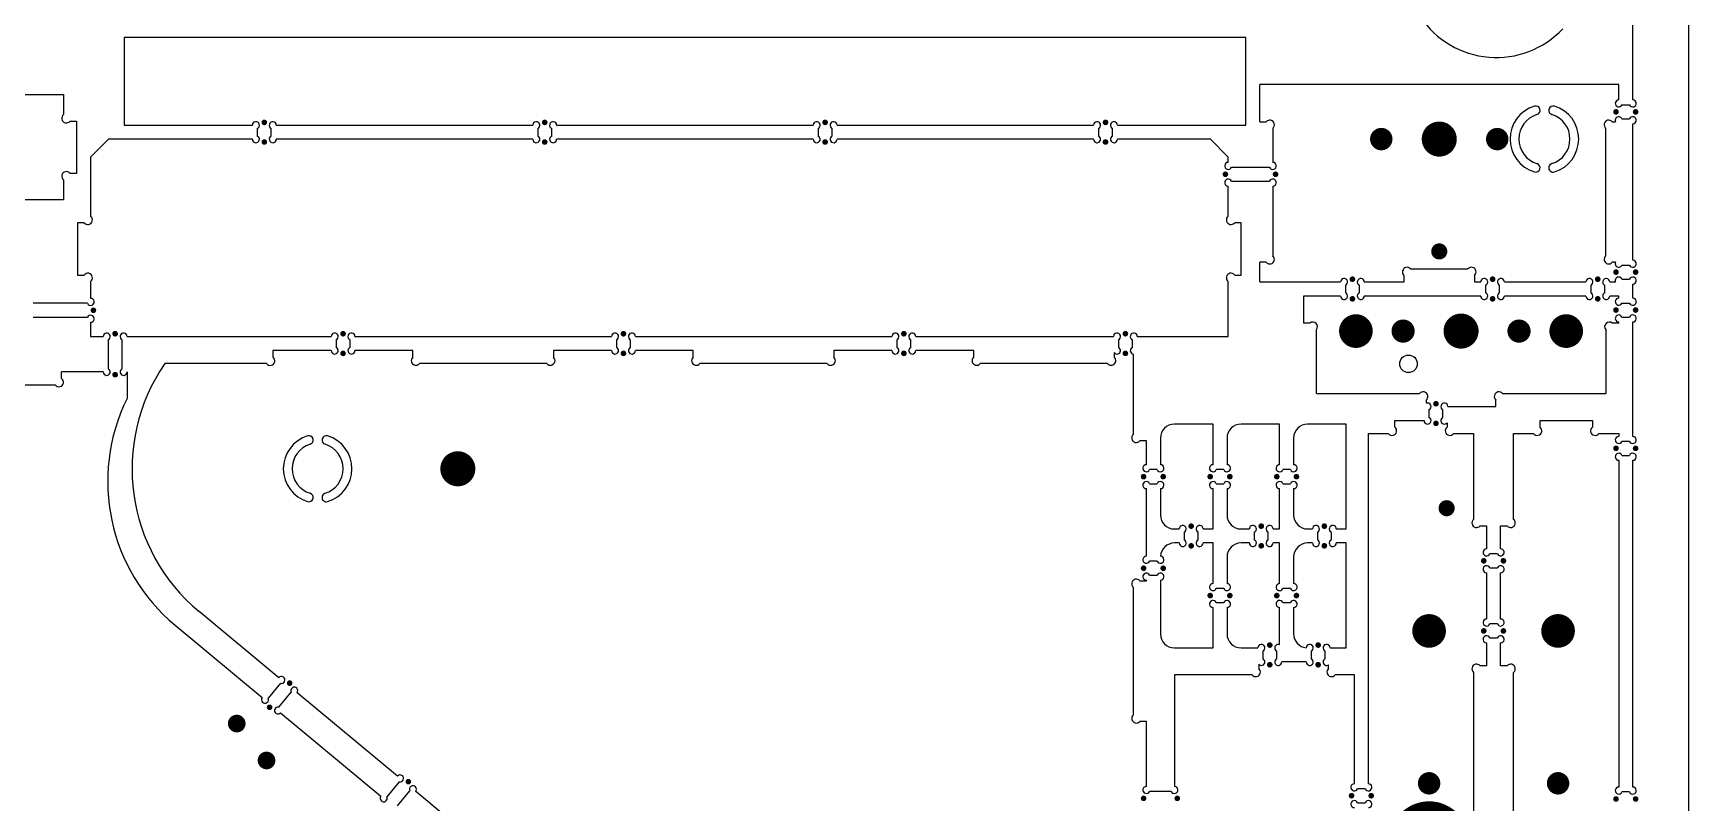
# Model space of a CAD drawing. Extents: x 0 to 18, y 0 to 24.
# Drawn here: x 6.19 to 18, y 6.87 to 12.36 of the extents above; entities that cross this region are included whole.
import ezdxf

# ---------------------------------------------------------------- set-up
doc = ezdxf.new("R2010")
doc.units = 0
doc.layers.add('20', color=7, linetype='CONTINUOUS')

msp = doc.modelspace()

# ---------------------------------------------------------------- linework, layer by layer
at = {"layer": '20'}
for p, q in [((18, 0), (18, 24)), ((17.6, 11.881218), (17.6, 13.609)), ((6.839, 12.326332), (6.839, 11.701332)), ((14.839, 12.326332), (6.839, 12.326332)), ((14.839, 11.701332), (14.839, 12.326332)), ((14.939, 11.725718), (14.939, 11.991218)), ((17.5, 11.991218), (14.939, 11.991218)), ((17.5, 11.881218), (17.5, 11.991218)), ((0.593, 11.919), (6.407, 11.919)), ((6.407, 11.919), (6.407, 11.776749)), ((17.522913, 11.846218), (17.577087, 11.846218)), ((17.6, 11.881218), (17.6, 11.881218)), ((6.453249, 11.7305), (6.5, 11.7305)), ((6.5, 11.7305), (6.5, 11.3575)), ((6.839, 11.701332), (7.754, 11.701332)), ((7.754, 11.701332), (7.754, 11.701332)), ((7.924, 11.701332), (9.754, 11.701332)), ((9.754, 11.701332), (9.754, 11.701332)), ((9.924, 11.701332), (11.754, 11.701332)), ((11.754, 11.701332), (11.754, 11.701332)), ((11.924, 11.701332), (13.754, 11.701332)), ((13.754, 11.701332), (13.754, 11.701332)), ((13.924, 11.701332), (14.839, 11.701332)), ((14.939, 11.725718), (14.9855, 11.725718)), ((17.4535, 11.725718), (17.477312, 11.725718)), ((17.522913, 11.746218), (17.577087, 11.746218)), ((17.6, 10.738718), (17.6, 11.711218)), ((6.6, 11.474332), (6.727, 11.601332)), ((7.754, 11.601332), (6.727, 11.601332)), ((7.789, 11.678419), (7.789, 11.624245)), ((7.889, 11.624245), (7.889, 11.678419)), ((9.754, 11.601332), (7.924, 11.601332)), ((7.924, 11.601332), (7.924, 11.601332)), ((9.789, 11.678419), (9.789, 11.624245)), ((9.889, 11.624245), (9.889, 11.678419)), ((11.754, 11.601332), (9.924, 11.601332)), ((9.924, 11.601332), (9.924, 11.601332)), ((11.789, 11.678419), (11.789, 11.624245)), ((11.889, 11.624245), (11.889, 11.678419)), ((13.754, 11.601332), (11.924, 11.601332)), ((11.924, 11.601332), (11.924, 11.601332)), ((13.789, 11.678419), (13.789, 11.624245)), ((13.889, 11.624245), (13.889, 11.678419)), ((14.587, 11.601332), (13.924, 11.601332)), ((13.924, 11.601332), (13.924, 11.601332)), ((14.587, 11.601332), (14.714, 11.474332)), ((15.032, 11.679218), (15.032, 11.436332)), ((17.407, 10.770218), (17.407, 11.679218)), ((6.6, 11.474332), (6.6, 11.052081)), ((14.714, 11.436332), (14.714, 11.474332)), ((6.5, 11.3575), (6.453249, 11.3575)), ((14.736913, 11.401332), (15.009087, 11.401332)), ((15.032, 11.436332), (15.032, 11.436332)), ((6.407, 11.311251), (6.407, 11.169)), ((14.714, 11.052081), (14.714, 11.266332)), ((14.714, 11.266332), (14.714, 11.266332)), ((14.736913, 11.301332), (15.009087, 11.301332)), ((15.032, 11.266332), (15.032, 10.770218)), ((6.407, 11.169), (5.440504, 11.169)), ((6.507, 11.005832), (6.507, 10.632832)), ((6.553751, 11.005832), (6.507, 11.005832)), ((14.807, 11.005832), (14.760249, 11.005832)), ((14.807, 10.632832), (14.807, 11.005832)), ((6.507, 10.632832), (6.553751, 10.632832)), ((14.760249, 10.632832), (14.807, 10.632832)), ((14.939, 10.583218), (14.939, 10.723718)), ((14.9855, 10.723718), (14.939, 10.723718)), ((15.9685, 10.583218), (15.9685, 10.629718)), ((16.015, 10.676218), (16.424, 10.676218)), ((16.4705, 10.629718), (16.4705, 10.583218)), ((17.477087, 10.723718), (17.4535, 10.723718)), ((17.522913, 10.703718), (17.577087, 10.703718)), ((17.6, 10.738718), (17.6, 10.738718)), ((6.6, 10.586583), (6.6, 10.466332)), ((14.714, 10.194332), (14.714, 10.586583)), ((14.939, 10.583218), (15.515, 10.583218)), ((15.55, 10.560305), (15.55, 10.506131)), ((15.65, 10.506131), (15.65, 10.560305)), ((15.685, 10.583218), (15.9685, 10.583218)), ((16.4705, 10.583218), (16.515, 10.583218)), ((16.55, 10.560305), (16.55, 10.506131)), ((16.65, 10.506131), (16.65, 10.560305)), ((16.685, 10.583218), (17.265, 10.583218)), ((17.3, 10.560305), (17.3, 10.506131)), ((17.4, 10.506131), (17.4, 10.560305)), ((17.435, 10.583218), (17.477312, 10.583218)), ((17.522913, 10.603718), (17.577087, 10.603718)), ((17.6, 10.468218), (17.6, 10.568718)), ((6.577087, 10.431332), (6.189921, 10.431332)), ((6.6, 10.466332), (6.6, 10.466332)), ((15.25, 10.483218), (15.25, 10.290218)), ((15.515, 10.483218), (15.25, 10.483218)), ((16.515, 10.483218), (15.685, 10.483218)), ((17.265, 10.483218), (16.685, 10.483218)), ((17.5, 10.483218), (17.435, 10.483218)), ((17.5, 10.468218), (17.5, 10.483218)), ((17.522913, 10.433218), (17.577087, 10.433218)), ((17.6, 10.468218), (17.6, 10.468218)), ((6.189921, 10.331332), (6.577087, 10.331332)), ((6.6, 10.296332), (6.6, 10.194332)), ((15.2965, 10.290218), (15.25, 10.290218)), ((17.5, 10.290218), (17.4535, 10.290218)), ((17.5, 10.290218), (17.5, 10.298218)), ((17.5, 10.298218), (17.5, 10.298218)), ((17.522913, 10.333218), (17.577087, 10.333218)), ((17.6, 9.482), (17.6, 10.298218)), ((6.6, 10.194332), (6.69, 10.194332)), ((6.69, 10.194332), (6.69, 10.194332)), ((6.725, 10.171419), (6.725, 9.965245)), ((6.825, 9.965245), (6.825, 10.171419)), ((6.86, 10.194332), (8.315675, 10.194332)), ((8.315675, 10.194332), (8.315675, 10.194332)), ((8.350675, 10.171419), (8.350675, 10.117245)), ((8.450675, 10.117245), (8.450675, 10.171419)), ((8.485675, 10.194332), (10.315675, 10.194332)), ((10.315675, 10.194332), (10.315675, 10.194332)), ((10.350675, 10.171419), (10.350675, 10.117245)), ((10.450675, 10.117245), (10.450675, 10.171419)), ((10.485675, 10.194332), (12.315675, 10.194332)), ((12.315675, 10.194332), (12.315675, 10.194332)), ((12.350675, 10.171419), (12.350675, 10.117245)), ((12.450675, 10.117245), (12.450675, 10.171419)), ((12.485675, 10.194332), (13.895675, 10.194332)), ((13.895675, 10.194332), (13.895675, 10.194332)), ((13.930675, 10.171419), (13.930675, 10.117245)), ((14.030675, 10.117245), (14.030675, 10.171419)), ((14.065675, 10.194332), (14.714, 10.194332)), ((15.343, 9.788218), (15.343, 10.243718)), ((17.407, 10.243718), (17.407, 9.788218)), ((7.900675, 10.094332), (7.900675, 10.047581)), ((8.315675, 10.094332), (7.900675, 10.094332)), ((8.898675, 10.094332), (8.485675, 10.094332)), ((8.485675, 10.094332), (8.485675, 10.094332)), ((8.898675, 10.047832), (8.898675, 10.094332)), ((9.900675, 10.094332), (9.900675, 10.047832)), ((10.315675, 10.094332), (9.900675, 10.094332)), ((10.898675, 10.094332), (10.485675, 10.094332)), ((10.485675, 10.094332), (10.485675, 10.094332)), ((10.898675, 10.047832), (10.898675, 10.094332)), ((11.900675, 10.094332), (11.900675, 10.047832)), ((12.315675, 10.094332), (11.900675, 10.094332)), ((12.898675, 10.094332), (12.485675, 10.094332)), ((12.485675, 10.094332), (12.485675, 10.094332)), ((12.898675, 10.047832), (12.898675, 10.094332)), ((13.900675, 10.079332), (13.900675, 10.047832)), ((14.037675, 9.496832), (14.037675, 10.069513)), ((14.037675, 10.069513), (14.037675, 10.069513)), ((6.3935, 9.895581), (6.3935, 9.942332)), ((6.69, 9.942332), (6.3935, 9.942332)), ((6.86, 9.942332), (6.86, 9.752097)), ((7.854426, 10.001332), (7.128692, 10.001332)), ((9.854175, 10.001332), (8.945175, 10.001332)), ((11.854175, 10.001332), (10.945175, 10.001332)), ((13.854175, 10.001332), (12.945175, 10.001332)), ((6.062749, 9.849332), (6.347251, 9.849332)), ((15.343, 9.788218), (16.0795, 9.788218)), ((16.126, 9.741718), (16.126, 9.718131)), ((16.281, 9.695218), (16.624, 9.695218)), ((16.624, 9.695218), (16.624, 9.741718)), ((16.6705, 9.788218), (17.407, 9.788218)), ((14.605675, 9.570218), (14.330675, 9.570218)), ((14.605675, 9.280218), (14.605675, 9.570218)), ((15.080675, 9.570218), (14.805675, 9.570218)), ((15.080675, 9.280218), (15.080675, 9.570218)), ((15.555675, 9.570218), (15.280675, 9.570218)), ((15.555675, 8.822218), (15.555675, 9.570218)), ((15.9025, 9.548467), (15.9025, 9.595218)), ((15.9025, 9.595218), (16.111, 9.595218)), ((16.146, 9.672305), (16.146, 9.618131)), ((16.246, 9.618131), (16.246, 9.672305)), ((16.2755, 9.579574), (16.2755, 9.548467)), ((16.9385, 9.548467), (16.9385, 9.595218)), ((16.9385, 9.595218), (17.3115, 9.595218)), ((17.3115, 9.595218), (17.3115, 9.548467)), ((14.130675, 9.450332), (14.084175, 9.450332)), ((14.130675, 9.280218), (14.130675, 9.450332)), ((14.230675, 9.470218), (14.230675, 9.280218)), ((14.705675, 9.470218), (14.705675, 9.280218)), ((15.180675, 9.470218), (15.180675, 9.280218)), ((15.714, 7.005218), (15.714, 9.502218)), ((15.714, 9.502218), (15.856251, 9.502218)), ((16.321749, 9.502218), (16.464, 9.502218)), ((16.464, 9.502218), (16.464, 8.890718)), ((16.75, 8.890718), (16.75, 9.502218)), ((16.75, 9.502218), (16.892251, 9.502218)), ((17.357749, 9.502218), (17.5, 9.502218)), ((17.5, 9.502218), (17.5, 9.482)), ((17.6, 9.482), (17.6, 9.482)), ((17.577087, 9.447), (17.522913, 9.447)), ((17.522913, 9.347), (17.577087, 9.347)), ((14.207762, 9.245218), (14.153588, 9.245218)), ((14.230675, 9.280218), (14.230675, 9.280218)), ((14.682762, 9.245218), (14.628588, 9.245218)), ((14.705675, 9.280218), (14.705675, 9.280218)), ((15.157762, 9.245218), (15.103588, 9.245218)), ((15.180675, 9.280218), (15.180675, 9.280218)), ((17.5, 9.312), (17.5, 9.312)), ((17.5, 9.312), (17.5, 6.982)), ((17.6, 6.982), (17.6, 9.312)), ((14.130675, 8.627218), (14.130675, 9.110218)), ((14.130675, 9.110218), (14.130675, 9.110218)), ((14.153588, 9.145218), (14.207762, 9.145218)), ((14.230675, 9.110218), (14.230675, 8.922218)), ((14.605675, 8.822218), (14.605675, 9.110218)), ((14.605675, 9.110218), (14.605675, 9.110218)), ((14.628588, 9.145218), (14.682762, 9.145218)), ((14.705675, 9.110218), (14.705675, 8.922218)), ((15.080675, 8.822218), (15.080675, 9.110218)), ((15.080675, 9.110218), (15.080675, 9.110218)), ((15.103588, 9.145218), (15.157762, 9.145218)), ((15.180675, 9.110218), (15.180675, 8.922218)), ((14.330675, 8.822218), (14.365, 8.822218)), ((14.4, 8.799305), (14.4, 8.745131)), ((14.5, 8.745131), (14.5, 8.799305)), ((14.535, 8.822218), (14.605675, 8.822218)), ((14.805675, 8.822218), (14.865, 8.822218)), ((14.9, 8.799305), (14.9, 8.745131)), ((15, 8.745131), (15, 8.799305)), ((15.035, 8.822218), (15.080675, 8.822218)), ((15.280675, 8.822218), (15.315, 8.822218)), ((15.35, 8.799305), (15.35, 8.745131)), ((15.45, 8.745131), (15.45, 8.799305)), ((15.485, 8.822218), (15.555675, 8.822218)), ((16.5105, 8.844218), (16.557, 8.844218)), ((16.557, 8.844218), (16.557, 8.680218)), ((16.657, 8.680218), (16.657, 8.844218)), ((16.657, 8.844218), (16.7035, 8.844218)), ((14.365, 8.722218), (14.330675, 8.722218)), ((14.605675, 8.722218), (14.535, 8.722218)), ((14.605675, 8.432218), (14.605675, 8.722218)), ((14.705675, 8.622218), (14.705675, 8.432218)), ((14.865, 8.722218), (14.805675, 8.722218)), ((15.080675, 8.722218), (15.035, 8.722218)), ((15.080675, 8.432218), (15.080675, 8.722218)), ((15.180675, 8.622218), (15.180675, 8.432218)), ((15.315, 8.722218), (15.280675, 8.722218)), ((15.555675, 8.722218), (15.485, 8.722218)), ((15.555675, 7.974218), (15.555675, 8.722218)), ((16.634087, 8.645218), (16.579913, 8.645218)), ((16.657, 8.680218), (16.657, 8.680218)), ((14.207762, 8.592218), (14.153588, 8.592218)), ((16.557, 8.510218), (16.557, 8.510218)), ((16.557, 8.510218), (16.557, 8.180218)), ((16.579913, 8.545218), (16.634087, 8.545218)), ((16.657, 8.180218), (16.657, 8.510218)), ((14.037675, 7.496832), (14.037675, 8.405832)), ((14.084175, 8.452332), (14.130675, 8.452332)), ((14.130675, 8.452332), (14.130675, 8.457218)), ((14.130675, 8.457218), (14.130675, 8.457218)), ((14.153588, 8.492218), (14.207762, 8.492218)), ((14.230675, 8.457218), (14.230675, 8.074218)), ((14.682762, 8.397218), (14.628588, 8.397218)), ((14.705675, 8.432218), (14.705675, 8.432218)), ((15.157762, 8.397218), (15.103588, 8.397218)), ((15.180675, 8.432218), (15.180675, 8.432218)), ((14.628588, 8.297218), (14.682762, 8.297218)), ((15.103588, 8.297218), (15.157762, 8.297218)), ((7.941583, 7.76176), (7.373913, 8.232909)), ((14.605675, 7.974218), (14.605675, 8.262218)), ((14.605675, 8.262218), (14.605675, 8.262218)), ((14.705675, 8.262218), (14.705675, 8.074218)), ((15.080675, 7.997131), (15.080675, 8.262218)), ((15.080675, 8.262218), (15.080675, 8.262218)), ((15.180675, 8.262218), (15.180675, 8.074218)), ((16.657, 8.180218), (16.657, 8.180218)), ((7.203851, 8.135215), (7.824206, 7.620337)), ((16.634087, 8.145218), (16.579913, 8.145218)), ((16.579913, 8.045218), (16.634087, 8.045218)), ((14.330675, 7.974218), (14.605675, 7.974218)), ((14.805675, 7.974218), (14.925675, 7.974218)), ((14.960675, 7.951305), (14.960675, 7.897131)), ((15.060675, 7.897131), (15.060675, 7.951305)), ((15.060675, 7.951305), (15.060675, 7.951305)), ((15.305675, 7.951305), (15.305675, 7.897131)), ((15.405675, 7.897131), (15.405675, 7.951305)), ((15.440675, 7.974218), (15.555675, 7.974218)), ((16.557, 8.010218), (16.557, 8.010218)), ((16.557, 8.010218), (16.557, 7.846218)), ((16.657, 7.846218), (16.657, 8.010218)), ((14.932, 7.857598), (14.932, 7.827718)), ((15.270675, 7.874218), (15.095675, 7.874218)), ((15.43, 7.827718), (15.43, 7.853729)), ((16.464, 7.799718), (16.464, 5.390718)), ((16.557, 7.846218), (16.5105, 7.846218)), ((16.7035, 7.846218), (16.657, 7.846218)), ((16.75, 5.390718), (16.75, 7.799718)), ((7.953882, 7.721776), (7.865772, 7.615616)), ((14.331, 7.781218), (14.331, 6.986332)), ((14.8855, 7.781218), (14.331, 7.781218)), ((15.614, 7.781218), (15.4765, 7.781218)), ((15.614, 7.005218), (15.614, 7.781218)), ((7.942721, 7.55175), (8.030831, 7.65791)), ((8.030831, 7.65791), (8.030831, 7.65791)), ((8.788024, 7.059237), (8.072396, 7.653188)), ((7.95502, 7.511766), (8.670648, 6.917815)), ((14.130675, 7.450332), (14.084175, 7.450332)), ((14.130675, 6.986332), (14.130675, 7.450332)), ((8.800323, 7.019253), (8.712213, 6.913094)), ((14.331, 6.986332), (14.331, 6.986332)), ((15.691087, 6.970218), (15.636913, 6.970218)), ((15.714, 7.005218), (15.714, 7.005218)), ((17.6, 6.982), (17.6, 6.982)), ((8.789163, 6.849228), (8.877272, 6.955388)), ((9.634465, 6.356716), (8.918838, 6.950666)), ((14.308087, 6.951332), (14.153588, 6.951332)), ((15.636913, 6.870218), (15.691087, 6.870218)), ((17.577087, 6.947), (17.522913, 6.947))]:
    msp.add_line(p, q, dxfattribs=at)
for points, const_width in [([(17.48, 11.786218, 1), (17.48, 11.806218, 1), (17.48, 11.786218)], 0.02), ([(17.62, 11.786218, 1), (17.62, 11.806218, 1), (17.62, 11.786218)], 0.02), ([(7.839, 11.711332, 1), (7.839, 11.731332, 1), (7.839, 11.711332)], 0.02), ([(9.839, 11.711332, 1), (9.839, 11.731332, 1), (9.839, 11.711332)], 0.02), ([(11.839, 11.711332, 1), (11.839, 11.731332, 1), (11.839, 11.711332)], 0.02), ([(13.839, 11.711332, 1), (13.839, 11.731332, 1), (13.839, 11.711332)], 0.02), ([(16.2195, 11.539742, 1), (16.2195, 11.664742, 1), (16.2195, 11.539742)], 0.125), ([(7.839, 11.571332, 1), (7.839, 11.591332, 1), (7.839, 11.571332)], 0.02), ([(9.839, 11.571332, 1), (9.839, 11.591332, 1), (9.839, 11.571332)], 0.02), ([(11.839, 11.571332, 1), (11.839, 11.591332, 1), (11.839, 11.571332)], 0.02), ([(13.839, 11.571332, 1), (13.839, 11.591332, 1), (13.839, 11.571332)], 0.02), ([(15.806114, 11.562242, 1), (15.806114, 11.642242, 1), (15.806114, 11.562242)], 0.08), ([(16.632886, 11.562242, 1), (16.632886, 11.642242, 1), (16.632886, 11.562242)], 0.08), ([(14.694, 11.341332, 1), (14.694, 11.361332, 1), (14.694, 11.341332)], 0.02), ([(15.052, 11.341332, 1), (15.052, 11.361332, 1), (15.052, 11.341332)], 0.02), ([(16.2195, 10.772468, 1), (16.2195, 10.829968, 1), (16.2195, 10.772468)], 0.0575), ([(17.48, 10.643718, 1), (17.48, 10.663718, 1), (17.48, 10.643718)], 0.02), ([(17.62, 10.643718, 1), (17.62, 10.663718, 1), (17.62, 10.643718)], 0.02), ([(15.6, 10.593218, 1), (15.6, 10.613218, 1), (15.6, 10.593218)], 0.02), ([(16.6, 10.593218, 1), (16.6, 10.613218, 1), (16.6, 10.593218)], 0.02), ([(17.35, 10.593218, 1), (17.35, 10.613218, 1), (17.35, 10.593218)], 0.02), ([(6.62, 10.371332, 1), (6.62, 10.391332, 1), (6.62, 10.371332)], 0.02), ([(15.6, 10.453218, 1), (15.6, 10.473218, 1), (15.6, 10.453218)], 0.02), ([(16.6, 10.453218, 1), (16.6, 10.473218, 1), (16.6, 10.453218)], 0.02), ([(17.35, 10.453218, 1), (17.35, 10.473218, 1), (17.35, 10.453218)], 0.02), ([(17.48, 10.373218, 1), (17.48, 10.393218, 1), (17.48, 10.373218)], 0.02), ([(17.62, 10.373218, 1), (17.62, 10.393218, 1), (17.62, 10.373218)], 0.02), ([(15.625, 10.173218, 1), (15.625, 10.293218, 1), (15.625, 10.173218)], 0.12), ([(15.961614, 10.19188, 1), (15.961614, 10.274557, 1), (15.961614, 10.19188)], 0.082677), ([(16.375, 10.170718, 1), (16.375, 10.295718, 1), (16.375, 10.170718)], 0.125), ([(16.788386, 10.19188, 1), (16.788386, 10.274557, 1), (16.788386, 10.19188)], 0.082677), ([(17.125, 10.173218, 1), (17.125, 10.293218, 1), (17.125, 10.173218)], 0.12), ([(6.775, 10.204332, 1), (6.775, 10.224332, 1), (6.775, 10.204332)], 0.02), ([(8.400675, 10.204332, 1), (8.400675, 10.224332, 1), (8.400675, 10.204332)], 0.02), ([(10.400675, 10.204332, 1), (10.400675, 10.224332, 1), (10.400675, 10.204332)], 0.02), ([(12.400675, 10.204332, 1), (12.400675, 10.224332, 1), (12.400675, 10.204332)], 0.02), ([(13.980675, 10.204332, 1), (13.980675, 10.224332, 1), (13.980675, 10.204332)], 0.02), ([(8.400675, 10.064332, 1), (8.400675, 10.084332, 1), (8.400675, 10.064332)], 0.02), ([(10.400675, 10.064332, 1), (10.400675, 10.084332, 1), (10.400675, 10.064332)], 0.02), ([(12.400675, 10.064332, 1), (12.400675, 10.084332, 1), (12.400675, 10.064332)], 0.02), ([(13.980675, 10.064332, 1), (13.980675, 10.084332, 1), (13.980675, 10.064332)], 0.02), ([(6.775, 9.912332, 1), (6.775, 9.932332, 1), (6.775, 9.912332)], 0.02), ([(16.196, 9.705218, 1), (16.196, 9.725218, 1), (16.196, 9.705218)], 0.02), ([(16.196, 9.565218, 1), (16.196, 9.585218, 1), (16.196, 9.565218)], 0.02), ([(9.219175, 9.188832, 1), (9.219175, 9.313832, 1), (9.219175, 9.188832)], 0.125), ([(17.48, 9.387, 1), (17.48, 9.407, 1), (17.48, 9.387)], 0.02), ([(17.62, 9.387, 1), (17.62, 9.407, 1), (17.62, 9.387)], 0.02), ([(14.110675, 9.185218, 1), (14.110675, 9.205218, 1), (14.110675, 9.185218)], 0.02), ([(14.250675, 9.185218, 1), (14.250675, 9.205218, 1), (14.250675, 9.185218)], 0.02), ([(14.585675, 9.185218, 1), (14.585675, 9.205218, 1), (14.585675, 9.185218)], 0.02), ([(14.725675, 9.185218, 1), (14.725675, 9.205218, 1), (14.725675, 9.185218)], 0.02), ([(15.060675, 9.185218, 1), (15.060675, 9.205218, 1), (15.060675, 9.185218)], 0.02), ([(15.200675, 9.185218, 1), (15.200675, 9.205218, 1), (15.200675, 9.185218)], 0.02), ([(16.272071, 8.941468, 1), (16.272071, 8.998968, 1), (16.272071, 8.941468)], 0.0575), ([(14.45, 8.832218, 1), (14.45, 8.852218, 1), (14.45, 8.832218)], 0.02), ([(14.95, 8.832218, 1), (14.95, 8.852218, 1), (14.95, 8.832218)], 0.02), ([(15.4, 8.832218, 1), (15.4, 8.852218, 1), (15.4, 8.832218)], 0.02), ([(14.45, 8.692218, 1), (14.45, 8.712218, 1), (14.45, 8.692218)], 0.02), ([(14.95, 8.692218, 1), (14.95, 8.712218, 1), (14.95, 8.692218)], 0.02), ([(15.4, 8.692218, 1), (15.4, 8.712218, 1), (15.4, 8.692218)], 0.02), ([(14.110675, 8.532218, 1), (14.110675, 8.552218, 1), (14.110675, 8.532218)], 0.02), ([(14.250675, 8.532218, 1), (14.250675, 8.552218, 1), (14.250675, 8.532218)], 0.02), ([(16.537, 8.585218, 1), (16.537, 8.605218, 1), (16.537, 8.585218)], 0.02), ([(16.677, 8.585218, 1), (16.677, 8.605218, 1), (16.677, 8.585218)], 0.02), ([(14.585675, 8.337218, 1), (14.585675, 8.357218, 1), (14.585675, 8.337218)], 0.02), ([(14.725675, 8.337218, 1), (14.725675, 8.357218, 1), (14.725675, 8.337218)], 0.02), ([(15.060675, 8.337218, 1), (15.060675, 8.357218, 1), (15.060675, 8.337218)], 0.02), ([(15.200675, 8.337218, 1), (15.200675, 8.357218, 1), (15.200675, 8.337218)], 0.02), ([(16.147071, 8.035218, 1), (16.147071, 8.155218, 1), (16.147071, 8.035218)], 0.12), ([(17.066929, 8.035218, 1), (17.066929, 8.155218, 1), (17.066929, 8.035218)], 0.12), ([(16.537, 8.085218, 1), (16.537, 8.105218, 1), (16.537, 8.085218)], 0.02), ([(16.677, 8.085218, 1), (16.677, 8.105218, 1), (16.677, 8.085218)], 0.02), ([(15.010675, 7.984218, 1), (15.010675, 8.004218, 1), (15.010675, 7.984218)], 0.02), ([(15.355675, 7.984218, 1), (15.355675, 8.004218, 1), (15.355675, 7.984218)], 0.02), ([(15.010675, 7.844218, 1), (15.010675, 7.864218, 1), (15.010675, 7.844218)], 0.02), ([(15.355675, 7.844218, 1), (15.355675, 7.864218, 1), (15.355675, 7.844218)], 0.02), ([(8.019763, 7.712864, 1), (8.019763, 7.732864, 1), (8.019763, 7.712864)], 0.02), ([(7.87684, 7.540662, 1), (7.87684, 7.560662, 1), (7.87684, 7.540662)], 0.02), ([(7.642301, 7.403123, 1), (7.642301, 7.466115, 1), (7.642301, 7.403123)], 0.062992), ([(7.8548, 7.139936, 1), (7.8548, 7.202928, 1), (7.8548, 7.139936)], 0.062992), ([(16.147029, 6.968604, 1), (16.147029, 7.048604, 1), (16.147029, 6.968604)], 0.08), ([(17.066929, 6.968604, 1), (17.066929, 7.048604, 1), (17.066929, 6.968604)], 0.08), ([(8.866204, 7.010342, 1), (8.866204, 7.030342, 1), (8.866204, 7.010342)], 0.02), ([(14.110675, 6.891332, 1), (14.110675, 6.911332, 1), (14.110675, 6.891332)], 0.02), ([(14.351, 6.891332, 1), (14.351, 6.911332, 1), (14.351, 6.891332)], 0.02), ([(15.594, 6.910218, 1), (15.594, 6.930218, 1), (15.594, 6.910218)], 0.02), ([(15.734, 6.910218, 1), (15.734, 6.930218, 1), (15.734, 6.910218)], 0.02), ([(16.147071, 6.452718, 1), (16.147071, 6.737718, 1), (16.147071, 6.452718)], 0.285), ([(17.48, 6.887, 1), (17.48, 6.907, 1), (17.48, 6.887)], 0.02), ([(17.62, 6.887, 1), (17.62, 6.907, 1), (17.62, 6.887)], 0.02)]:
    msp.add_lwpolyline(points, format="xyb", dxfattribs=dict(at, const_width=const_width))
msp.add_circle((16, 10), 0.0625, dxfattribs=at)
for centre, radius, start, end in [((16.626007, 12.834), 0.65, 213.74898, 316.821102), ((16.9695, 11.602242), 0.245, 107.001521, 252.998479), ((16.907, 11.80665), 0.03125, 287.001795, 107.001364), ((17.032, 11.80665), 0.03125, 72.998486, 252.998486), ((16.9695, 11.602242), 0.245, 287.001584, 72.998416), ((17.5, 11.856218), 0.025, 90.000011, 336.421846), ((17.6, 11.856218), 0.025, 203.578049, 89.999997), ((6.427, 11.7505), 0.033, 127.305243, 322.694757), ((7.779, 11.701332), 0.025, 293.578049, 179.999997), ((7.899, 11.701332), 0.025, 0.000011, 246.421846), ((9.779, 11.701332), 0.025, 293.578049, 179.999997), ((9.899, 11.701332), 0.025, 0.000011, 246.421846), ((11.779, 11.701332), 0.025, 293.578049, 179.999997), ((11.899, 11.701332), 0.025, 0.000011, 246.421846), ((13.779, 11.701332), 0.025, 293.578049, 179.999997), ((13.899, 11.701332), 0.025, 0.000011, 246.421846), ((15.010734, 11.704452), 0.033, 310.121972, 139.878028), ((16.9695, 11.602242), 0.1825, 107.001512, 252.998488), ((16.9695, 11.602242), 0.1825, 287.001598, 72.998402), ((17.428266, 11.704453), 0.033, 40.121796, 229.878204), ((17.5, 11.736218), 0.025, 23.578052, 204.834457), ((17.6, 11.736218), 0.025, 270.000011, 156.421846), ((7.779, 11.601332), 0.025, 180.000011, 66.421846), ((7.899, 11.601332), 0.025, 113.578049, 359.999997), ((9.779, 11.601332), 0.025, 180.000011, 66.421846), ((9.899, 11.601332), 0.025, 113.578049, 359.999997), ((11.779, 11.601332), 0.025, 180.000011, 66.421846), ((11.899, 11.601332), 0.025, 113.578049, 359.999997), ((13.779, 11.601332), 0.025, 180.000011, 66.421846), ((13.899, 11.601332), 0.025, 113.578049, 359.999997), ((6.427, 11.3375), 0.033, 37.305243, 232.694757), ((14.714, 11.411332), 0.025, 90.000011, 336.421846), ((15.032, 11.411332), 0.025, 203.578049, 89.999997), ((16.907, 11.397833), 0.03125, 252.99842, 72.99842), ((17.032, 11.397833), 0.03125, 107.001298, 287.001729), ((14.714, 11.291332), 0.025, 23.578049, 269.999997), ((15.032, 11.291332), 0.025, 270.000011, 156.421846), ((6.58, 11.025832), 0.033, 217.305243, 52.694757), ((14.734, 11.025832), 0.033, 127.304963, 322.695037), ((15.010734, 10.744984), 0.033, 220.121959, 49.878041), ((17.428266, 10.744984), 0.033, 130.121959, 319.878041), ((6.58, 10.612832), 0.033, 307.305401, 142.694446), ((14.734, 10.612832), 0.033, 37.305243, 232.694757), ((15.989766, 10.654953), 0.033, 40.121796, 229.878204), ((16.449234, 10.654952), 0.033, 310.121972, 139.878028), ((17.5, 10.713718), 0.025, 156.421948, 336.421948), ((17.6, 10.713718), 0.025, 203.578049, 89.999997), ((15.54, 10.583218), 0.025, 293.578388, 180.000134), ((15.66, 10.583218), 0.025, 0.000047, 246.421624), ((16.54, 10.583218), 0.025, 293.578388, 180.000134), ((16.66, 10.583218), 0.025, 0.000047, 246.421624), ((17.29, 10.583218), 0.025, 293.578388, 180.000134), ((17.41, 10.583218), 0.025, 0.000047, 246.421624), ((17.5, 10.593718), 0.025, 23.578052, 204.834457), ((17.6, 10.593718), 0.025, 270.000011, 156.421846), ((6.6, 10.441332), 0.025, 203.578049, 89.999997), ((15.54, 10.483218), 0.025, 180.000011, 66.421846), ((15.66, 10.483218), 0.025, 113.578025, 359.999837), ((16.54, 10.483218), 0.025, 180.000011, 66.421846), ((16.66, 10.483218), 0.025, 113.578025, 359.999837), ((17.29, 10.483218), 0.025, 180.000011, 66.421846), ((17.41, 10.483218), 0.025, 113.578025, 359.999837), ((17.5, 10.443218), 0.025, 90.000011, 336.421846), ((17.6, 10.443218), 0.025, 203.578049, 89.999997), ((6.6, 10.321332), 0.025, 270.000011, 156.421846), ((15.317766, 10.264984), 0.033, 319.878041, 130.121959), ((17.432234, 10.264984), 0.033, 49.878041, 220.121959), ((17.5, 10.323218), 0.025, 23.578049, 269.999997), ((17.6, 10.323218), 0.025, 270.000011, 156.421846), ((6.715, 10.194332), 0.025, 293.578049, 179.999997), ((6.835, 10.194332), 0.025, 0.000011, 246.421846), ((8.340675, 10.194332), 0.025, 293.578049, 179.999997), ((8.460675, 10.194332), 0.025, 0.000011, 246.421846), ((10.340675, 10.194332), 0.025, 293.578049, 179.999997), ((10.460675, 10.194332), 0.025, 0.000011, 246.421846), ((12.340675, 10.194332), 0.025, 293.578049, 179.999997), ((12.460675, 10.194332), 0.025, 0.000011, 246.421846), ((13.920675, 10.194332), 0.025, 293.578049, 179.999997), ((14.040675, 10.194332), 0.025, 0.000011, 246.421846), ((7.880675, 10.021332), 0.033, 217.305243, 52.694757), ((8.340675, 10.094332), 0.025, 180.000011, 66.421846), ((8.460675, 10.094332), 0.025, 113.578049, 359.999997), ((8.919941, 10.022598), 0.033, 130.121959, 319.878041), ((9.879409, 10.022598), 0.033, 220.121959, 49.878041), ((10.340675, 10.094332), 0.025, 180.000011, 66.421846), ((10.460675, 10.094332), 0.025, 113.578049, 359.999997), ((10.919941, 10.022598), 0.033, 130.121959, 319.878041), ((11.879409, 10.022598), 0.033, 220.121959, 49.878041), ((12.340675, 10.094332), 0.025, 180.000011, 66.421846), ((12.460675, 10.094332), 0.025, 113.578049, 359.999997), ((12.919941, 10.022598), 0.033, 130.121959, 319.878041), ((13.879409, 10.022598), 0.033, 220.121959, 49.878041), ((13.920675, 10.094332), 0.025, 216.869902, 66.42184), ((14.040675, 10.094332), 0.025, 113.57804, 263.107931), ((6.715, 9.942332), 0.025, 180.000011, 66.421846), ((6.835, 9.942332), 0.025, 113.578049, 359.999997), ((8.219175, 9.251332), 1.3235, 145.481027, 230.308286), ((6.3735, 9.869332), 0.033, 217.305243, 52.694757), ((8.0555, 9.161332), 1.3335, 153.703396, 230.308286), ((16.104734, 9.766952), 0.033, 310.121972, 139.878028), ((16.136, 9.695218), 0.025, 293.578536, 113.578019), ((16.256, 9.695218), 0.025, 0.000047, 246.421624), ((16.645266, 9.766953), 0.033, 40.121796, 229.878204), ((14.330675, 9.470218), 0.1, 90, 180), ((14.805675, 9.470218), 0.1, 90, 180), ((15.280675, 9.470218), 0.1, 90, 180), ((16.136, 9.595218), 0.025, 180.000011, 66.421846), ((16.256, 9.595218), 0.025, 113.577929, 321.260466), ((8.219175, 9.251332), 0.245, 107.001521, 252.998479), ((8.156675, 9.455741), 0.03125, 287.001448, 107.001448), ((8.281675, 9.455741), 0.03125, 72.998552, 252.998552), ((8.219175, 9.251332), 0.245, 287.001584, 72.998416), ((14.058941, 9.471598), 0.033, 130.121959, 319.878041), ((15.8825, 9.522218), 0.033, 217.305243, 52.694757), ((16.2955, 9.522218), 0.033, 127.305223, 322.694777), ((16.9185, 9.522218), 0.033, 217.305243, 52.694757), ((17.3315, 9.522218), 0.033, 127.305222, 322.694777), ((17.5, 9.457), 0.025, 90.000011, 336.421846), ((17.6, 9.457), 0.025, 203.578049, 89.999997), ((8.219175, 9.251332), 0.1825, 107.001571, 252.998429), ((8.219175, 9.251332), 0.1825, 287.001571, 72.998429), ((17.5, 9.337), 0.025, 23.578049, 269.999997), ((17.6, 9.337), 0.025, 270.000011, 156.421846), ((14.130675, 9.255218), 0.025, 90.000011, 336.421846), ((14.230675, 9.255218), 0.025, 203.578049, 89.999997), ((14.605675, 9.255218), 0.025, 90.000011, 336.421846), ((14.705675, 9.255218), 0.025, 203.578049, 89.999997), ((15.080675, 9.255218), 0.025, 90.000011, 336.421846), ((15.180675, 9.255218), 0.025, 203.578049, 89.999997), ((14.130675, 9.135218), 0.025, 23.578049, 269.999997), ((14.230675, 9.135218), 0.025, 270.000011, 156.421846), ((14.605675, 9.135218), 0.025, 23.578049, 269.999997), ((14.705675, 9.135218), 0.025, 270.000011, 156.421846), ((15.080675, 9.135218), 0.025, 23.578049, 269.999997), ((15.180675, 9.135218), 0.025, 270.000011, 156.421846), ((8.156675, 9.046924), 0.03125, 252.99842, 72.99842), ((8.281675, 9.046924), 0.03125, 107.001298, 287.001729), ((14.330675, 8.922218), 0.1, 180, 270), ((14.805675, 8.922218), 0.1, 180, 270), ((15.280675, 8.922218), 0.1, 180, 270), ((16.485266, 8.865484), 0.033, 130.121959, 319.878041), ((16.728734, 8.865484), 0.033, 220.121959, 49.878041), ((14.39, 8.822218), 0.025, 293.578388, 180.000134), ((14.39, 8.722218), 0.025, 180.000011, 66.421846), ((14.51, 8.822218), 0.025, 0.000047, 246.421624), ((14.51, 8.722218), 0.025, 113.578025, 359.999837), ((14.89, 8.822218), 0.025, 293.578388, 180.000134), ((14.89, 8.722218), 0.025, 180.000011, 66.421846), ((15.01, 8.822218), 0.025, 0.000047, 246.421624), ((15.01, 8.722218), 0.025, 113.578025, 359.999837), ((15.34, 8.822218), 0.025, 293.578388, 180.000134), ((15.34, 8.722218), 0.025, 180.000011, 66.421846), ((15.46, 8.822218), 0.025, 0.000047, 246.421624), ((15.46, 8.722218), 0.025, 113.578025, 359.999837), ((14.130675, 8.602218), 0.025, 90.000011, 336.421846), ((14.230675, 8.602218), 0.025, 203.578008, 89.712913), ((14.330675, 8.622218), 0.1, 90.000013, 177.134028), ((14.805675, 8.622218), 0.1, 90, 180), ((15.280675, 8.622218), 0.1, 90, 180), ((16.557, 8.655218), 0.025, 90.000011, 336.421846), ((16.657, 8.655218), 0.025, 203.578049, 89.999997), ((14.130675, 8.482218), 0.025, 23.578049, 269.999997), ((14.230675, 8.482218), 0.025, 270.000011, 156.421846), ((16.557, 8.535218), 0.025, 23.578049, 269.999997), ((16.657, 8.535218), 0.025, 270.000011, 156.421846), ((14.058941, 8.431067), 0.033, 40.121959, 229.878041), ((14.605675, 8.407218), 0.025, 90.000011, 336.421846), ((14.705675, 8.407218), 0.025, 203.578049, 89.999997), ((15.080675, 8.407218), 0.025, 90.000011, 336.421846), ((15.180675, 8.407218), 0.025, 203.578049, 89.999997), ((14.605675, 8.287218), 0.025, 23.578049, 269.999997), ((14.705675, 8.287218), 0.025, 270.000011, 156.421846), ((15.080675, 8.287218), 0.025, 23.578049, 269.999997), ((15.180675, 8.287218), 0.025, 270.000011, 156.421846), ((16.557, 8.155218), 0.025, 90.000011, 336.421846), ((16.657, 8.155218), 0.025, 203.578049, 89.999997), ((14.330675, 8.074218), 0.1, 180, 270), ((14.805675, 8.074218), 0.1, 180, 270), ((15.280675, 8.074218), 0.1, 180, 264.263805), ((16.557, 8.035218), 0.025, 23.578049, 269.999997), ((16.657, 8.035218), 0.025, 270.000011, 156.421846), ((14.950675, 7.974218), 0.025, 293.578388, 180.000134), ((15.070675, 7.974218), 0.025, 66.421835, 246.421835), ((15.295675, 7.974218), 0.025, 293.578369, 178.852418), ((15.415675, 7.974218), 0.025, 0.000047, 246.421624), ((14.910734, 7.802484), 0.033, 220.121959, 49.878041), ((14.950675, 7.874218), 0.025, 221.667849, 66.421728), ((15.070675, 7.874218), 0.025, 113.578025, 359.999837), ((15.295675, 7.874218), 0.025, 180.000011, 66.421846), ((15.415675, 7.874218), 0.025, 113.577913, 304.95911), ((15.451266, 7.802484), 0.033, 130.121959, 319.878041), ((16.485266, 7.824953), 0.033, 40.121796, 229.878204), ((16.728734, 7.824952), 0.033, 310.121973, 139.878027), ((7.96082, 7.745793), 0.025, 253.886556, 140.308198), ((8.053159, 7.669154), 0.025, 320.308971, 206.730141), ((7.843444, 7.604371), 0.025, 140.308351, 26.730387), ((7.935783, 7.527732), 0.025, 73.8862, 320.30833), ((14.058941, 7.471598), 0.033, 130.121959, 319.878041), ((8.807261, 7.043271), 0.025, 253.886261, 140.308492), ((8.8996, 6.966632), 0.025, 320.308762, 206.729718), ((14.130675, 6.961332), 0.025, 90.000011, 336.421846), ((14.331, 6.961332), 0.025, 203.578049, 89.999997), ((15.614, 6.980218), 0.025, 90.000011, 336.421846), ((15.714, 6.980218), 0.025, 203.578049, 89.999997), ((17.5, 6.957), 0.025, 90.000011, 336.421846), ((17.6, 6.957), 0.025, 203.578049, 89.999997), ((8.689885, 6.901849), 0.025, 140.308091, 26.730236), ((15.614, 6.860218), 0.025, 23.578049, 269.999997), ((15.714, 6.860218), 0.025, 270.000011, 156.421846)]:
    msp.add_arc(centre, radius, start, end, dxfattribs=at)

doc.saveas('drawing.dxf')
